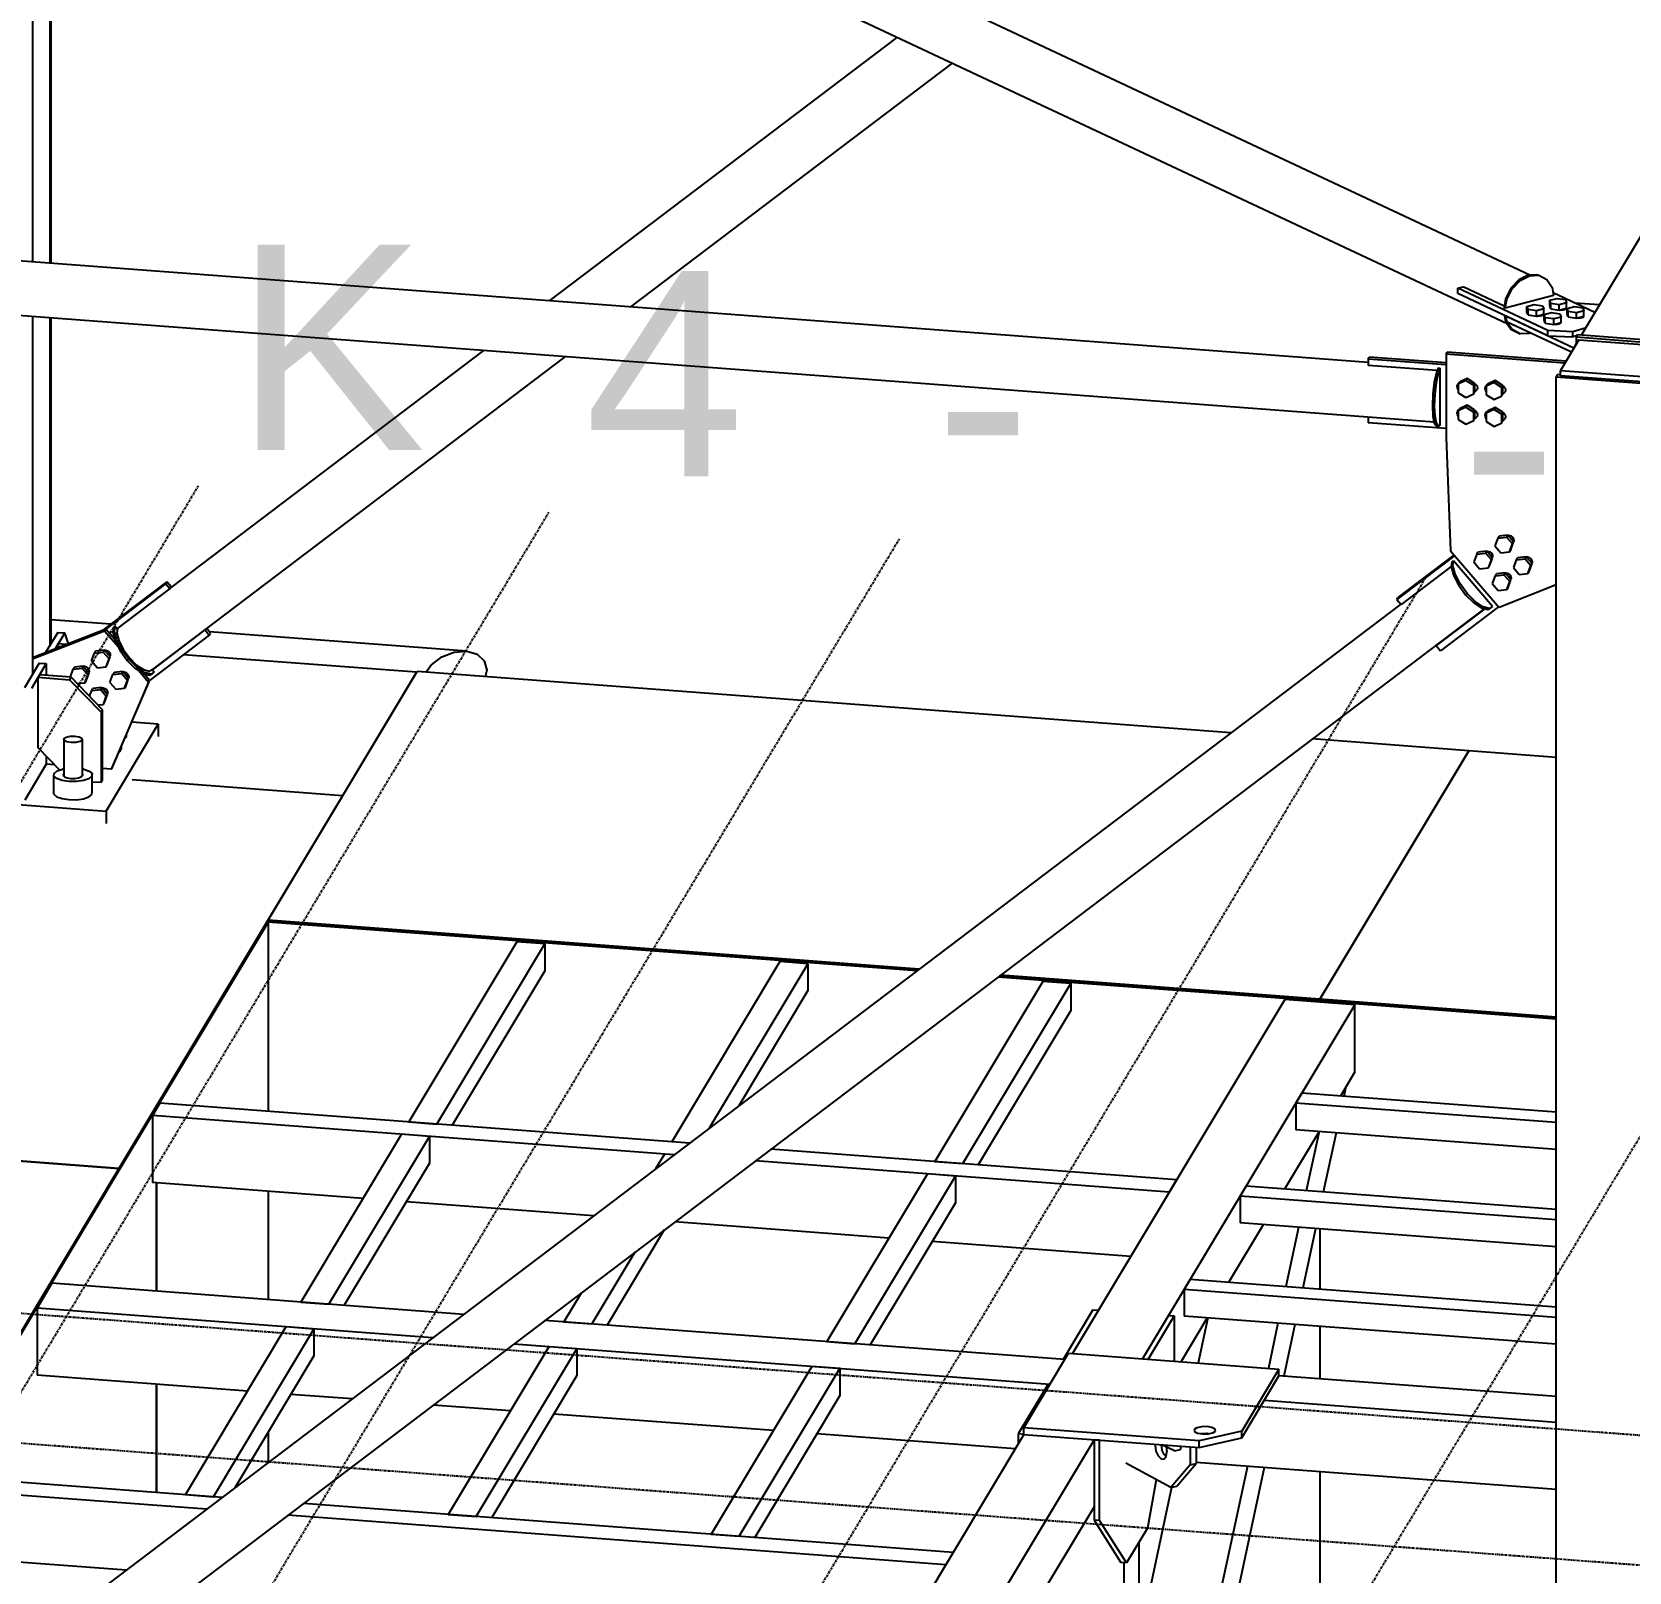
# Model space of a CAD drawing. Header units: millimetres. Extents: x -57554 to 16546, y 2142 to 98430.
# Drawn here: x -43908 to -41680, y 93342 to 95490 of the extents above; entities that cross this region are included whole.
import ezdxf

# ---------------------------------------------------------------- set-up
doc = ezdxf.new("R2010")
doc.units = ezdxf.units.MM
doc.linetypes.add('DXK_LINE_DOT3', pattern=[5.9187, 2.979, -0.9799, 0.9799, -0.9799])
doc.styles.add('Arial', font='ARIAL.TTF', dxfattribs={"height": 0.2})

msp = doc.modelspace()

# ---------------------------------------------------------------- linework, layer by layer
at = {"color": 2, "linetype": 'Continuous'}
for p, q in [((-40328.2, 97432), (-41746.4, 95068.1)), ((-41818.2, 95151.4), (-44516.7, 96417.8)), ((-41849.7, 95083.4), (-44540, 96345.9)), ((-43907.3, 96018.1), (-43907.3, 95169.7)), ((-43883.1, 96016.3), (-43883.1, 95167.9)), ((-43881.4, 96016.2), (-43881.4, 95167.8)), ((-42701.2, 95482.9), (-43186.2, 95115.4)), ((-42624.3, 95446.8), (-43072.9, 95106.9)), ((-42043.9, 95029.4), (-45119.2, 95261)), ((-41951.9, 94946.2), (-45220.8, 95192.4)), ((-41833.7, 95144.8), (-41844.9, 95133.1)), ((-41843.1, 95132.2), (-41831.9, 95143.9)), ((-41820.6, 95151.4), (-41833.7, 95144.8)), ((-41831.9, 95143.9), (-41818.8, 95150.5)), ((-41807.4, 95151.8), (-41820.6, 95151.4)), ((-41820.6, 95151.4), (-41818.8, 95150.5)), ((-41818.8, 95150.5), (-41805.6, 95151)), ((-41807.4, 95151.8), (-41805.6, 95151)), ((-41805.6, 95151), (-41794.5, 95145.2)), ((-41794.5, 95145.2), (-41787, 95134.2)), ((-41918.7, 95133), (-41911.2, 95135)), ((-41918.7, 95125.5), (-41918.7, 95133)), ((-41793.4, 95074.2), (-41918.7, 95133)), ((-41793.4, 95066.7), (-41918.7, 95125.5)), ((-41853.9, 95108.1), (-41911.2, 95135)), ((-41852.3, 95118), (-41854.3, 95105.8)), ((-41785.1, 95123), (-41852.5, 95105)), ((-41852.5, 95105), (-41850.5, 95117.2)), ((-41844.9, 95133.1), (-41852.3, 95118)), ((-41850.5, 95117.2), (-41843.1, 95132.2)), ((-41787, 95134.2), (-41785.1, 95123)), ((-41727.7, 95099.2), (-41785.7, 95126.4)), ((-41852.5, 95105), (-41854.3, 95105.8)), ((-41853.7, 95095), (-41852.3, 95087.2)), ((-41851.9, 95094.1), (-41850.7, 95087.2)), ((-41850.7, 95086.1), (-41850.7, 95093.6)), ((-41756.9, 95049.5), (-41850.7, 95093.6)), ((-41721.3, 95109.8), (-41755.9, 95112.4)), ((-43907.3, 95093.4), (-43907.3, 94594.2)), ((-43883.1, 95091.6), (-43883.1, 94634.4)), ((-43881.4, 95091.5), (-43881.4, 94637.4)), ((-41852.3, 95087.2), (-41844.9, 95076.1)), ((-41760.4, 95043.7), (-41850.7, 95086.1)), ((-41843.1, 95075.3), (-41850.2, 95085.8)), ((-41844.9, 95076.1), (-41833.7, 95070.4)), ((-41831.9, 95069.6), (-41843.1, 95075.3)), ((-41793.4, 95066.7), (-41793.4, 95074.2)), ((-41758.4, 95072.4), (-41793.4, 95074.2)), ((-41741, 95077.1), (-41758.4, 95072.4)), ((-41758.4, 95065), (-41758.4, 95072.4)), ((-41833.7, 95070.4), (-41831.9, 95069.6)), ((-41818.8, 95070), (-41831.9, 95069.6)), ((-41817.6, 95070.6), (-41818.8, 95070)), ((-41793.4, 95066.7), (-41758.4, 95065)), ((-41750, 95061.1), (-41775.5, 95018.4)), ((-41753, 95066.4), (-41758.4, 95065)), ((-41753.8, 95055.7), (-41755.6, 95052.7)), ((-41755.6, 95052.7), (-41755, 95052.7)), ((-41755.6, 95052.7), (-41755.6, 95051.7)), ((-41751.7, 95068.5), (-41753.8, 95065)), ((-41753.8, 95065), (-41616.9, 95054.7)), ((-41753.8, 95065), (-41753.8, 95055.7)), ((-41753.8, 95055.7), (-41753.2, 95055.6)), ((-41751.7, 95068.5), (-41614.8, 95058.2)), ((-41750, 95061.1), (-41622.8, 95051.5)), ((-41746.3, 95068.2), (-41746.6, 95068.1)), ((-43164.5, 95037.5), (-43739.5, 94601.9)), ((-43277.8, 95046), (-43714.6, 94715.1)), ((-42043.9, 95034.2), (-42042.3, 95037)), ((-41935.1, 95026), (-42043.9, 95034.2)), ((-42043.9, 95034.2), (-42043.9, 95025.4)), ((-41935.1, 95028.9), (-42042.3, 95037)), ((-41935.1, 95040.9), (-41933.4, 95043.7)), ((-41769.5, 95028.4), (-41935.1, 95040.9)), ((-41935.1, 95040.9), (-41935.1, 94925)), ((-41767.9, 95031.2), (-41933.4, 95043.7)), ((-41947.6, 95018.1), (-42043.9, 95025.4)), ((-41948.7, 95015.3), (-41951.6, 95001.8)), ((-41946.1, 95022), (-41948.7, 95015.3)), ((-41948.7, 95001.5), (-41945.8, 95015.1)), ((-41946.1, 95022), (-41943.2, 95021.7)), ((-41945.8, 95015.1), (-41943.2, 95021.7)), ((-41943.2, 94942.7), (-41943.2, 95021.7)), ((-41779.7, 95012.5), (-41781.5, 95009.6)), ((-41781.5, 95009.6), (-41644.5, 94999.3)), ((-41781.5, 91755.3), (-41781.5, 95009.6)), ((-41775.5, 95012.2), (-41779.7, 95012.5)), ((-41775.5, 95018.4), (-41648.4, 95008.9)), ((-41775.5, 95011), (-41775.5, 95018.4)), ((-41648.4, 95001.4), (-41775.5, 95011)), ((-41953.5, 94985.5), (-41954.2, 94968.9)), ((-41951.6, 95001.8), (-41953.5, 94985.5)), ((-41951.3, 94968.7), (-41950.6, 94985.2)), ((-41950.6, 94985.2), (-41948.7, 95001.5)), ((-41954.2, 94968.9), (-41953.5, 94954.6)), ((-41954.2, 94968.9), (-41951.3, 94968.7)), ((-41950.6, 94954.4), (-41951.3, 94968.7)), ((-42043.9, 94953.1), (-42043.9, 94945.4)), ((-41935.1, 94937.2), (-42043.9, 94945.4)), ((-41953.5, 94954.6), (-41951.6, 94944.8)), ((-41951.6, 94944.8), (-41948.7, 94940.9)), ((-41948.7, 94944.6), (-41950.6, 94954.4)), ((-41945.8, 94940.7), (-41948.7, 94944.6)), ((-41948.7, 94940.9), (-41945.8, 94940.7)), ((-41943.2, 94942.7), (-41945.8, 94940.7)), ((-41935.1, 94925), (-41928.8, 94766.9)), ((-41923.1, 94760.2), (-42004, 94699)), ((-41923.9, 94761.2), (-42002.4, 94701.7)), ((-41928.8, 94766.9), (-41861.3, 94687.8)), ((-41927.9, 94744.9), (-41998, 94691.8)), ((-41926.9, 94750.9), (-41927.9, 94744.7)), ((-41927.9, 94744.7), (-41924.8, 94732.8)), ((-41926.9, 94750.9), (-41924.7, 94752.6)), ((-41925.7, 94746.4), (-41924.7, 94752.6)), ((-41922.6, 94734.5), (-41925.7, 94746.4)), ((-41870.4, 94688.9), (-41924.7, 94752.6)), ((-43719.9, 94723.6), (-43809, 94656.1)), ((-43721.5, 94720.8), (-43804.9, 94657.7)), ((-43721.5, 94720.8), (-43719.9, 94723.6)), ((-43715.4, 94713.7), (-43721.5, 94720.8)), ((-43713.8, 94716.5), (-43719.9, 94723.6)), ((-43715.4, 94713.7), (-43713.8, 94716.5)), ((-41924.8, 94732.8), (-41917.8, 94719.1)), ((-41915.6, 94720.7), (-41922.6, 94734.5)), ((-41917.8, 94719.1), (-41907.9, 94705.5)), ((-41905.7, 94707.2), (-41915.6, 94720.7)), ((-41781.5, 94719.1), (-41861.3, 94687.8)), ((-43789.2, 94657.8), (-43715.4, 94713.7)), ((-42004, 94699), (-42002.4, 94701.7)), ((-42004, 94699), (-41998, 94691.8)), ((-41907.9, 94705.5), (-41905.7, 94707.2)), ((-41907.9, 94705.5), (-41896.6, 94694.2)), ((-41894.4, 94695.9), (-41905.7, 94707.2)), ((-41896.6, 94694.2), (-41885.7, 94686.9)), ((-41883.5, 94688.6), (-41894.4, 94695.9)), ((-41882, 94686), (-45194.8, 92176)), ((-41998.4, 94692.3), (-45170, 92289.3)), ((-43798.1, 94664.3), (-43881.4, 94670.6)), ((-41881.3, 94685.9), (-41949.1, 94634.5)), ((-41862.1, 94688.7), (-41943, 94627.4)), ((-41885.7, 94686.9), (-41876.8, 94684.8)), ((-41874.6, 94686.4), (-41883.5, 94688.6)), ((-41876.8, 94684.8), (-41872.6, 94687.2)), ((-41870.4, 94688.9), (-41874.6, 94686.4)), ((-41872.6, 94687.2), (-41870.4, 94688.9)), ((-43804.9, 94657.7), (-43907.3, 94617.5)), ((-43806.5, 94654.9), (-43907.3, 94615.4)), ((-43872, 94653), (-43889, 94624.7)), ((-43862.2, 94652.2), (-43875.6, 94629.9)), ((-43872, 94653), (-43862.2, 94652.2)), ((-43857, 94637.2), (-43862.2, 94652.2)), ((-43806.5, 94654.9), (-43804.9, 94657.7)), ((-43787.7, 94632.9), (-43806.5, 94654.9)), ((-43792.5, 94643.2), (-43804.9, 94657.7)), ((-43794.1, 94659.3), (-43795.1, 94653.1)), ((-43795.1, 94653.1), (-43792, 94641.3)), ((-43791.9, 94661), (-43794.1, 94659.3)), ((-43792.9, 94654.8), (-43791.9, 94661)), ((-43789.8, 94642.9), (-43792.9, 94654.8)), ((-43788.7, 94657.2), (-43791.9, 94661)), ((-43788.5, 94658.4), (-43789.5, 94652)), ((-43789.5, 94652), (-43786.8, 94641.5)), ((-43788.7, 94657.2), (-43789.2, 94657.8)), ((-43660.5, 94649.3), (-43743.8, 94586.1)), ((-43740.3, 94600.5), (-43666.5, 94656.4)), ((-43665.7, 94657.8), (-43666.5, 94656.4)), ((-43666.5, 94656.4), (-43660.5, 94649.3)), ((-43658.8, 94652), (-43664.5, 94658.7)), ((-43660.5, 94649.3), (-43658.8, 94652)), ((-43301.4, 94626.9), (-43660.4, 94653.9)), ((-43871.4, 94636.9), (-43873.5, 94633.4)), ((-43873.5, 94633.4), (-43873.5, 94630.8)), ((-43867.8, 94633), (-43873.5, 94633.4)), ((-43860.1, 94636), (-43871.4, 94636.9)), ((-43792, 94641.3), (-43785, 94627.5)), ((-43782.8, 94629.2), (-43789.8, 94642.9)), ((-43786.8, 94641.5), (-43780.6, 94629.3)), ((-43785, 94627.5), (-43775.1, 94614)), ((-43772.9, 94615.6), (-43782.8, 94629.2)), ((-43780.6, 94629.3), (-43771.8, 94617.4)), ((-43335.9, 94619), (-43318.7, 94625.6)), ((-43318.7, 94625.6), (-43301.4, 94626.9)), ((-43301.4, 94626.9), (-43286.8, 94622.6)), ((-41948.2, 94635.9), (-41949.1, 94634.5)), ((-41949.1, 94634.5), (-41943, 94627.4)), ((-43897.7, 94610.2), (-43918.4, 94575.7)), ((-43887.9, 94609.4), (-43908.6, 94574.9)), ((-43897.7, 94610.2), (-43887.9, 94609.4)), ((-43887.9, 94609.4), (-43887.9, 94593)), ((-43775.1, 94614), (-43772.9, 94615.6)), ((-43775.1, 94614), (-43763.8, 94602.7)), ((-43761.6, 94604.4), (-43772.9, 94615.6)), ((-43771.8, 94617.4), (-43761.9, 94607.4)), ((-43761.9, 94607.4), (-43752.2, 94601)), ((-43750.7, 94597.1), (-43761.6, 94604.4)), ((-43371.3, 94597.3), (-43696.7, 94621.8)), ((-43350.6, 94607.9), (-43358, 94597.4)), ((-43350.6, 94607.9), (-43335.9, 94619)), ((-43286.8, 94622.6), (-43277, 94613.3)), ((-43277, 94613.3), (-43273.5, 94600.4)), ((-43897.3, 94593.7), (-43899.4, 94590.3)), ((-43899.4, 94492.1), (-43899.4, 94590.3)), ((-43899.4, 94590.3), (-43855.4, 94587)), ((-43853.3, 94590.4), (-43897.3, 94593.7)), ((-43853.3, 94590.4), (-43855.4, 94587)), ((-43855.4, 94587), (-43811.4, 94541.6)), ((-43809.3, 94545), (-43853.3, 94590.4)), ((-43745.5, 94583.3), (-43797.2, 94462.3)), ((-43795.5, 94465.1), (-43743.8, 94586.1)), ((-43763.8, 94602.7), (-43752.9, 94595.4)), ((-43745.5, 94583.3), (-43759.5, 94599.8)), ((-43752.9, 94595.4), (-43744, 94593.2)), ((-43752.2, 94601), (-43744.3, 94599)), ((-43743.8, 94586.1), (-43751.4, 94595)), ((-43741.8, 94594.9), (-43750.7, 94597.1)), ((-43745.5, 94583.3), (-43743.8, 94586.1)), ((-43744.3, 94599), (-43739.5, 94601.9)), ((-43744, 94593.2), (-43739.8, 94595.7)), ((-43737.6, 94597.3), (-43741.8, 94594.9)), ((-43737.6, 94597.3), (-43740.8, 94601.1)), ((-43740.3, 94600.5), (-43740.8, 94601.1)), ((-43739.5, 94601.9), (-43740.3, 94600.5)), ((-43739.8, 94595.7), (-43737.6, 94597.3)), ((-43578.6, 94251.8), (-43370.6, 94598.3)), ((-43371.3, 94597.3), (-43474.6, 94425.1)), ((-42235.2, 94512.8), (-43370.6, 94598.3)), ((-43273.5, 94600.4), (-43275.7, 94591.2)), ((-43809.3, 94545), (-43811.4, 94541.6)), ((-43811.4, 94541.6), (-43811.4, 94443.4)), ((-43809.3, 94446.8), (-43809.3, 94545)), ((-43804.4, 94403.8), (-43731.7, 94525.1)), ((-43731.7, 94525.1), (-43768.7, 94527.9)), ((-43731.7, 94525.1), (-43731.7, 94507.8)), ((-43869.2, 94461), (-43899.4, 94492.1)), ((-43863.4, 94504.8), (-43860.3, 94506.9)), ((-43863, 94502.4), (-43863.4, 94504.8)), ((-43863.4, 94504.8), (-43863.4, 94452.4)), ((-43859.3, 94500.4), (-43863, 94502.4)), ((-43860.3, 94506.9), (-43854.7, 94508.2)), ((-43853.4, 94499.3), (-43859.3, 94500.4)), ((-43854.7, 94508.2), (-43847.9, 94508.3)), ((-43846.6, 94499.5), (-43853.4, 94499.3)), ((-43847.9, 94508.3), (-43841.9, 94507.3)), ((-43841, 94500.8), (-43846.6, 94499.5)), ((-43841.9, 94507.3), (-43838.3, 94505.3)), ((-43837.9, 94502.9), (-43841, 94500.8)), ((-43838.3, 94505.3), (-43837.9, 94502.9)), ((-43837.9, 94502.9), (-43837.9, 94452.4)), ((-43783.4, 94493.5), (-43783.4, 94490)), ((-43776.4, 94506.7), (-43778.4, 94505.1)), ((-43776.3, 94510.1), (-43776.4, 94506.7)), ((-41903.4, 94487.8), (-42121.9, 94504.3)), ((-43887.9, 94480.2), (-43887.9, 94469.1)), ((-43785.5, 94486.5), (-43786.3, 94486.6)), ((-43785.5, 94486.5), (-43783.4, 94490)), ((-43785.5, 94488.6), (-43785.5, 94486.5)), ((-42111.3, 94141.3), (-41903.4, 94487.8)), ((-41903.4, 94487.8), (-42111.3, 94141.3)), ((-41781.5, 94478.7), (-41903.4, 94487.8)), ((-43887.9, 94469.1), (-43918, 94419.1)), ((-43876.3, 94468.3), (-43887.9, 94469.1)), ((-43877.2, 94452.5), (-43877.1, 94456.3)), ((-43873.3, 94449.1), (-43877.2, 94452.5)), ((-43877.2, 94427.3), (-43877.2, 94452.5)), ((-43877.1, 94456.3), (-43872.9, 94459.7)), ((-43865.9, 94446.4), (-43873.3, 94449.1)), ((-43872.9, 94459.7), (-43865.4, 94462.3)), ((-43863.4, 94462.6), (-43865.4, 94462.3)), ((-43864.3, 94455.3), (-43864.4, 94453.4)), ((-43864.4, 94453.4), (-43862.4, 94451.6)), ((-43863.4, 94456.1), (-43864.3, 94455.3)), ((-43862.4, 94451.6), (-43858.6, 94450.2)), ((-43858.6, 94450.2), (-43853.6, 94449.4)), ((-43853.6, 94449.4), (-43848.1, 94449.4)), ((-43848.1, 94449.4), (-43843, 94450.1)), ((-43843, 94450.1), (-43839.1, 94451.5)), ((-43839.1, 94451.5), (-43837, 94453.2)), ((-43835.4, 94462.2), (-43837.9, 94462.6)), ((-43836.9, 94455.2), (-43837.9, 94456.1)), ((-43837, 94453.2), (-43836.9, 94455.2)), ((-43828.4, 94448.9), (-43835.9, 94446.3)), ((-43835.4, 94462.2), (-43828, 94459.5)), ((-43824.2, 94452.3), (-43828.4, 94448.9)), ((-43828, 94459.5), (-43824.1, 94456)), ((-43824.1, 94456), (-43824.2, 94452.3)), ((-43824.1, 94430.8), (-43824.1, 94456)), ((-43797.2, 94462.3), (-43809.3, 94463.2)), ((-43797.2, 94462.3), (-43795.5, 94465.1)), ((-44195.7, 94433.3), (-43804.4, 94403.8)), ((-43877.2, 94427.3), (-43873.3, 94423.8)), ((-43856.3, 94444.9), (-43865.9, 94446.4)), ((-43845.7, 94444.9), (-43856.3, 94444.9)), ((-43835.9, 94446.3), (-43845.7, 94444.9)), ((-43828.4, 94423.6), (-43824.2, 94427)), ((-43824.2, 94427), (-43824.1, 94430.8)), ((-43811.4, 94443.4), (-43824.1, 94444.3)), ((-43811.4, 94443.4), (-43809.3, 94446.8)), ((-43474.6, 94425.1), (-43768, 94447.2)), ((-43474.6, 94425.1), (-43768, 94447.2)), ((-43873.3, 94423.8), (-43865.9, 94421.1)), ((-43865.9, 94421.1), (-43856.3, 94419.7)), ((-43856.3, 94419.7), (-43845.7, 94419.6)), ((-43845.7, 94419.6), (-43835.9, 94421)), ((-43835.9, 94421), (-43828.4, 94423.6)), ((-43804.4, 94403.8), (-43804.4, 94386.5)), ((-43474.6, 94425.1), (-43786.5, 93905.2)), ((-43578.6, 94249), (-43786.5, 93902.4)), ((-43578.6, 94250.4), (-43734.4, 93990.6)), ((-43578.6, 94249), (-43578.6, 94251.8)), ((-42670.1, 94183.4), (-43578.6, 94251.8)), ((-43578.6, 94250.4), (-43578.6, 93985)), ((-42671.7, 94182.1), (-43578.6, 94250.4)), ((-42673.4, 94180.8), (-43578.6, 94249)), ((-43231.3, 94221.4), (-43382.1, 93970.2)), ((-43342.9, 93967.2), (-43192.2, 94218.5)), ((-43192.2, 94218.5), (-43231.3, 94221.4)), ((-43192.2, 94218.5), (-43192.2, 94181.1)), ((-43192.2, 94181.1), (-43321.5, 93965.6)), ((-42864.5, 94193.8), (-43015.2, 93942.6)), ((-42825.4, 94190.9), (-42963.1, 93961.4)), ((-42825.4, 94190.9), (-42864.5, 94193.8)), ((-42825.4, 94190.9), (-42825.4, 94153.5)), ((-42497.7, 94166.2), (-42648.4, 93914.9)), ((-42609.3, 93912), (-42458.6, 94163.2)), ((-42111.3, 94138.5), (-42560.1, 94172.3)), ((-42111.3, 94139.9), (-42558.4, 94173.6)), ((-42111.3, 94141.3), (-42556.7, 94174.8)), ((-42458.6, 94163.2), (-42497.7, 94166.2)), ((-42458.6, 94163.2), (-42458.6, 94125.8)), ((-42825.4, 94153.5), (-42921.9, 93992.5)), ((-42160.2, 94140.8), (-42456.4, 93647.2)), ((-42062.4, 94133.4), (-42160.2, 94140.8)), ((-42111.3, 94138.5), (-42111.3, 94141.3)), ((-41781.5, 94116.5), (-42111.3, 94141.3)), ((-42111.3, 94138.5), (-42111.3, 94141.3)), ((-42111.3, 94139.9), (-42111.3, 94137.1)), ((-41781.5, 94115.1), (-42111.3, 94139.9)), ((-42111.3, 94139.9), (-42111.3, 94137.1)), ((-41781.5, 94113.7), (-42111.3, 94138.5)), ((-42458.6, 94125.8), (-42587.8, 93910.4)), ((-42062.4, 94133.4), (-42358.5, 93639.9)), ((-42062.4, 94039.9), (-42062.4, 94133.4)), ((-42062.4, 94039.9), (-42082.6, 94006.3)), ((-42144.6, 93996.5), (-42136.2, 94010.4)), ((-41781.5, 93983.7), (-42136.2, 94010.4)), ((-42074.9, 94019.1), (-42082.6, 94006.3)), ((-42074.9, 94019.1), (-42077.7, 94006)), ((-44046.4, 93470.7), (-43734.5, 93990.5)), ((-43729.3, 93996.3), (-43739.7, 93979)), ((-43734.5, 93990.5), (-43734.5, 93987.7)), ((-43734.4, 93990.6), (-43734.4, 93987.8)), ((-42990.4, 93940.7), (-43729.3, 93996.3)), ((-41781.5, 93969.2), (-42144.6, 93996.5)), ((-42144.6, 93996.5), (-42144.6, 93959.1)), ((-44764.6, 93978.9), (-43786.5, 93905.2)), ((-43786.5, 93905.2), (-44764.6, 93978.9)), ((-43012.1, 93924.2), (-43739.7, 93979)), ((-43739.7, 93979), (-43739.7, 93885.5)), ((-43382.1, 93970.2), (-43342.9, 93967.2)), ((-41781.5, 93931.8), (-42144.6, 93959.1)), ((-43392.4, 93952.9), (-43532.8, 93718.9)), ((-43493.7, 93716), (-43353.3, 93949.9)), ((-43353.3, 93949.9), (-43392.4, 93952.9)), ((-43353.3, 93949.9), (-43353.3, 93912.5)), ((-42990.4, 93940.7), (-43015.2, 93942.6)), ((-42112.4, 93956.7), (-42160.5, 93876.4)), ((-42112.4, 93956.7), (-42130.1, 93874.1)), ((-42088.6, 93954.9), (-42106.4, 93872.3)), ((-43025.6, 93925.2), (-43038.1, 93904.6)), ((-43012.1, 93924.2), (-43025.6, 93925.2)), ((-42321.4, 93872.2), (-42898.8, 93915.7)), ((-42311, 93889.5), (-42877, 93932.2)), ((-42648.4, 93914.9), (-42609.3, 93912)), ((-43786.5, 93905.2), (-44098.3, 93385.4)), ((-43786.5, 93902.4), (-44045.9, 93470.1)), ((-43786.5, 93902.4), (-43786.5, 93905.2)), ((-43786.5, 93902.4), (-43786.5, 93905.2)), ((-43353.3, 93912.5), (-43472.2, 93714.4)), ((-42658.8, 93897.6), (-42799.2, 93663.7)), ((-42760.1, 93660.7), (-42619.7, 93894.7)), ((-42619.7, 93894.7), (-42658.8, 93897.6)), ((-42619.7, 93894.7), (-42619.7, 93857.3)), ((-43446.1, 93863.4), (-43739.7, 93885.5)), ((-43734.5, 93885.1), (-43734.5, 93734.1)), ((-43734.4, 93885.1), (-43734.4, 93734.1)), ((-43578.6, 93873.4), (-43578.6, 93722.4)), ((-42311, 93889.5), (-42321.4, 93872.2)), ((-42222.5, 93866.6), (-42214.2, 93880.4)), ((-41781.5, 93847.8), (-42214.2, 93880.4)), ((-43124.4, 93839.2), (-43385.5, 93858.8)), ((-42619.7, 93857.3), (-42738.6, 93659.1)), ((-41781.5, 93833.4), (-42222.5, 93866.6)), ((-42222.5, 93866.6), (-42222.5, 93829.2)), ((-42712.5, 93808.1), (-43011.1, 93830.6)), ((-42190.3, 93826.7), (-42238.5, 93746.4)), ((-41781.5, 93795.9), (-42222.5, 93829.2)), ((-43025.8, 93819.5), (-43105.4, 93686.8)), ((-42375.1, 93782.7), (-42651.9, 93803.6)), ((-42141, 93823), (-42158.7, 93740.4)), ((-42117.3, 93821.2), (-42135, 93738.6)), ((-42111.3, 93820.8), (-42111.3, 93736.9)), ((-42111.3, 93820.8), (-42111.3, 93736.9)), ((-43066.9, 93788.3), (-43126.9, 93688.4)), ((-43880, 93745.1), (-43900.8, 93710.4)), ((-43305.6, 93701.8), (-43880, 93745.1)), ((-42300.5, 93736.6), (-42292.2, 93750.5)), ((-41781.5, 93697.5), (-42300.5, 93736.6)), ((-42300.5, 93736.6), (-42300.5, 93699.2)), ((-41781.5, 93712), (-42292.2, 93750.5)), ((-43532.8, 93718.9), (-43493.7, 93716)), ((-43141.9, 93731.5), (-43166, 93691.3)), ((-43349.1, 93668.9), (-43900.8, 93710.4)), ((-43900.8, 93710.4), (-43900.8, 93616.9)), ((-42467.1, 93638.7), (-43192.3, 93693.3)), ((-43166, 93691.3), (-43126.9, 93688.4)), ((-42428, 93708.2), (-42469.5, 93638.9)), ((-42420.1, 93707.6), (-42456.4, 93647.2)), ((-42428, 93708.2), (-42420.1, 93707.6)), ((-42322.3, 93700.2), (-42358.5, 93639.9)), ((-42314.5, 93699.6), (-42350.7, 93639.3)), ((-42322.3, 93700.2), (-42314.5, 93699.6)), ((-42314.5, 93699.6), (-42314.5, 93636.5)), ((-42268.3, 93696.8), (-42304.9, 93635.8)), ((-41781.5, 93660.1), (-42300.5, 93699.2)), ((-42267.5, 93696.7), (-42280.9, 93634)), ((-43553.6, 93684.3), (-43693.9, 93450.4)), ((-43654.8, 93447.4), (-43514.5, 93681.3)), ((-43514.5, 93681.3), (-43553.6, 93684.3)), ((-43514.5, 93681.3), (-43514.5, 93643.9)), ((-42169.7, 93689.4), (-42183.1, 93626.6)), ((-42146, 93687.6), (-42161.4, 93615.7)), ((-42111.3, 93685), (-42111.3, 93611.9)), ((-42111.3, 93685), (-42111.3, 93611.9)), ((-43186.8, 93656.7), (-43327.1, 93422.7)), ((-43288, 93419.8), (-43147.7, 93653.7)), ((-42487.9, 93604), (-43235.8, 93660.4)), ((-43147.7, 93653.7), (-43186.8, 93656.7)), ((-43147.7, 93653.7), (-43147.7, 93616.3)), ((-42799.2, 93663.7), (-42760.1, 93660.7)), ((-42524.1, 93543.7), (-42461.7, 93647.6)), ((-42461.7, 93647.6), (-42168.3, 93625.5)), ((-43514.5, 93643.9), (-43624.8, 93460)), ((-42820, 93629), (-42960.3, 93395.1)), ((-42921.2, 93392.2), (-42780.8, 93626.1)), ((-42780.8, 93626.1), (-42820, 93629)), ((-42780.8, 93626.1), (-42780.8, 93588.7)), ((-42467.1, 93638.7), (-42469.5, 93638.9)), ((-42168.3, 93625.5), (-42220.3, 93538.9)), ((-42168.3, 93616.2), (-42168.3, 93625.5)), ((-43607.3, 93594.8), (-43900.8, 93616.9)), ((-43734.5, 93604.4), (-43734.5, 93453.4)), ((-43734.4, 93604.4), (-43734.4, 93453.4)), ((-43147.7, 93616.3), (-43266.5, 93418.2)), ((-42490.3, 93604.2), (-42531.9, 93534.9)), ((-42487.9, 93604), (-42490.3, 93604.2)), ((-42220.3, 93529.5), (-42168.3, 93616.2)), ((-41781.5, 93587.1), (-42168.3, 93616.2)), ((-43461.4, 93583.8), (-43546.7, 93590.2)), ((-42780.8, 93588.7), (-42899.7, 93390.6)), ((-41781.5, 93550.8), (-42189.1, 93581.5)), ((-43240.5, 93567.2), (-43348.1, 93575.3)), ((-42873.6, 93539.6), (-43179.9, 93562.6)), ((-43578.6, 93537.1), (-43578.6, 93495)), ((-42524.1, 93534.3), (-43038.5, 92676.9)), ((-42536.2, 93514.2), (-42813.1, 93535)), ((-42524.1, 93534.3), (-42531.9, 93534.9)), ((-42531.9, 93534.9), (-42531.9, 93521.3)), ((-42279.6, 93525.2), (-42524.1, 93543.7)), ((-42524.1, 93534.3), (-42524.1, 93543.7)), ((-42524.1, 93534.3), (-42279.6, 93515.9)), ((-42282.9, 93543.6), (-42286.4, 93541.2)), ((-42286.4, 93541.2), (-42286, 93538.4)), ((-42286, 93538.4), (-42281.8, 93536.1)), ((-42276.4, 93545.1), (-42282.9, 93543.6)), ((-42281.8, 93536.1), (-42274.8, 93534.9)), ((-42220.3, 93538.9), (-42279.6, 93525.2)), ((-42277.9, 93535.4), (-42276.4, 93535.8)), ((-42268.6, 93545.2), (-42276.4, 93545.1)), ((-42276.4, 93535.8), (-42268.6, 93535.9)), ((-42274.8, 93534.9), (-42267.1, 93535)), ((-42268.8, 93535.9), (-42269.8, 93534.9)), ((-42261.7, 93544), (-42268.6, 93545.2)), ((-42268.6, 93535.9), (-42265.6, 93535.3)), ((-42267.1, 93535), (-42260.6, 93536.5)), ((-42257.5, 93541.7), (-42261.7, 93544)), ((-42260.6, 93536.5), (-42257, 93538.9)), ((-42257, 93538.9), (-42257.5, 93541.7)), ((-42220.3, 93529.5), (-42220.3, 93538.9)), ((-42426.3, 93526.9), (-42940.7, 92669.5)), ((-42418.5, 93526.4), (-42426.3, 93526.9)), ((-42426.3, 93526.9), (-42426.3, 93414.7)), ((-42418.5, 93414.1), (-42418.5, 93526.4)), ((-42340.7, 93520.5), (-42341, 93518.7)), ((-42341, 93518.7), (-42339.9, 93511.1)), ((-42332.5, 93519.9), (-42331.5, 93513)), ((-42314, 93511.5), (-42331.8, 93519.8)), ((-42328.5, 93506.3), (-42331.5, 93513)), ((-42325.7, 93517), (-42324.7, 93509.8)), ((-42314, 93511.5), (-42305.6, 93513.4)), ((-42305.6, 93517.9), (-42305.6, 93513.4)), ((-42292, 93516.8), (-42292, 93492)), ((-42283.6, 93516.2), (-42283.6, 93493.9)), ((-42279.6, 93515.9), (-42220.3, 93529.5)), ((-42279.6, 93515.9), (-42279.6, 93525.2)), ((-42319.2, 93460.1), (-42381.7, 93494.2)), ((-42212.4, 93489.8), (-42361.9, 92792.7)), ((-42339.9, 93511.1), (-42336.9, 93504.3)), ((-42336.9, 93504.3), (-42332.8, 93500.2)), ((-42332.8, 93500.2), (-42328.7, 93499.9)), ((-42328.7, 93499.9), (-42325.8, 93503.4)), ((-42325.7, 93503.5), (-42328.5, 93506.3)), ((-42325.8, 93503.4), (-42324.7, 93509.8)), ((-42292, 93492), (-42319.2, 93460.1)), ((-42310.8, 93462), (-42283.6, 93493.9)), ((-42292, 93492), (-42283.6, 93493.9)), ((-41781.5, 93457.3), (-42283.6, 93495.1)), ((-43642.6, 93446.5), (-44041.2, 93476.5)), ((-42339.4, 93471.1), (-42351.9, 93403.5)), ((-42188.7, 93488), (-42324.4, 92855.2)), ((-42111.3, 93482.2), (-42111.3, 93295.5)), ((-42111.3, 93482.2), (-42111.3, 93295.5)), ((-43664.4, 93430), (-44051.1, 93459.1)), ((-43693.9, 93450.4), (-43654.8, 93447.4)), ((-42318.1, 93460.3), (-42363.9, 93246.8)), ((-42319.2, 93460.1), (-42310.8, 93462)), ((-42622.9, 93369.7), (-43529.3, 93438)), ((-43327.1, 93422.7), (-43288, 93419.8)), ((-42426.3, 93433.4), (-42887, 92665.5)), ((-42633.2, 93352.4), (-43551, 93421.5)), ((-42418.5, 93414.1), (-42426.3, 93414.7)), ((-42426.3, 93414.7), (-42388.9, 93355.5)), ((-42381, 93355), (-42418.5, 93414.1)), ((-42351.9, 93403.5), (-42381, 93355)), ((-42960.3, 93395.1), (-42921.2, 93392.2)), ((-42363.9, 93383.5), (-42363.9, 92789.3)), ((-43776.6, 93345), (-44051.1, 93365.6)), ((-42622.9, 93369.7), (-42633.2, 93352.4)), ((-42381, 93355), (-42388.9, 93355.5)), ((-42384.7, 93355.2), (-42384.7, 92754.6))]:
    msp.add_line(p, q, dxfattribs=at)
at = {"color": 6, "linetype": 'Continuous'}
for p, q in [((-41790.4, 95116.2), (-41780.3, 95118.9)), ((-41790.4, 95108.7), (-41790.4, 95116.2)), ((-41788.9, 95111.7), (-41790.4, 95116.2)), ((-41780.3, 95118.9), (-41768.6, 95117.2)), ((-41768.6, 95117.2), (-41767, 95112.7)), ((-41822.3, 95107.7), (-41812.2, 95110.4)), ((-41822.3, 95100.2), (-41822.3, 95107.7)), ((-41820.8, 95103.2), (-41822.3, 95107.7)), ((-41820.8, 95095.7), (-41822.3, 95100.2)), ((-41820.8, 95095.7), (-41820.8, 95103.2)), ((-41809.1, 95101.4), (-41820.8, 95103.2)), ((-41820.8, 95095.7), (-41809.1, 95094)), ((-41812.2, 95110.4), (-41800.5, 95108.6)), ((-41798.9, 95104.2), (-41809.1, 95101.4)), ((-41809.1, 95094), (-41809.1, 95101.4)), ((-41809.1, 95094), (-41798.9, 95096.7)), ((-41807.1, 95093.8), (-41808.7, 95094.1)), ((-41804.4, 95093.9), (-41807.1, 95093.8)), ((-41801.9, 95094.3), (-41804.4, 95093.9)), ((-41800.1, 95095), (-41801.9, 95094.3)), ((-41800.5, 95108.6), (-41798.9, 95104.2)), ((-41799.2, 95096), (-41800.1, 95095)), ((-41799.3, 95096.6), (-41799.2, 95096)), ((-41798.9, 95096.7), (-41798.9, 95104.2)), ((-41798.2, 95096.3), (-41788.1, 95099.1)), ((-41798.2, 95088.9), (-41798.2, 95096.3)), ((-41796.7, 95091.9), (-41798.2, 95096.3)), ((-41788.9, 95104.3), (-41790.4, 95108.7)), ((-41788.9, 95104.3), (-41788.9, 95111.7)), ((-41777.2, 95110), (-41788.9, 95111.7)), ((-41788.9, 95104.3), (-41777.2, 95102.5)), ((-41788.1, 95099.1), (-41776.4, 95097.3)), ((-41767, 95112.7), (-41777.2, 95110)), ((-41777.2, 95102.5), (-41777.2, 95110)), ((-41777.2, 95102.5), (-41767, 95105.2)), ((-41775.2, 95102.4), (-41776.8, 95102.6)), ((-41776.4, 95097.3), (-41774.8, 95092.8)), ((-41772.4, 95102.4), (-41775.2, 95102.4)), ((-41770, 95102.9), (-41772.4, 95102.4)), ((-41768.2, 95103.6), (-41770, 95102.9)), ((-41767.3, 95104.5), (-41768.2, 95103.6)), ((-41767.4, 95105.1), (-41767.3, 95104.5)), ((-41767, 95105.2), (-41767, 95112.7)), ((-41766.3, 95104.9), (-41756.2, 95107.6)), ((-41766.3, 95097.4), (-41766.3, 95104.9)), ((-41764.8, 95100.4), (-41766.3, 95104.9)), ((-41764.8, 95092.9), (-41766.3, 95097.4)), ((-41764.8, 95092.9), (-41764.8, 95100.4)), ((-41753.1, 95098.7), (-41764.8, 95100.4)), ((-41756.2, 95107.6), (-41744.5, 95105.8)), ((-41742.9, 95101.4), (-41753.1, 95098.7)), ((-41753.1, 95091.2), (-41753.1, 95098.7)), ((-41753.1, 95091.2), (-41742.9, 95093.9)), ((-41744.5, 95105.8), (-41742.9, 95101.4)), ((-41743.3, 95093.8), (-41743.2, 95093.2)), ((-41742.9, 95093.9), (-41742.9, 95101.4)), ((-41796.7, 95084.4), (-41798.2, 95088.9)), ((-41796.7, 95084.4), (-41796.7, 95091.9)), ((-41785, 95090.1), (-41796.7, 95091.9)), ((-41796.7, 95084.4), (-41785, 95082.6)), ((-41774.8, 95092.8), (-41785, 95090.1)), ((-41785, 95082.6), (-41785, 95090.1)), ((-41785, 95082.6), (-41774.8, 95085.4)), ((-41783, 95082.5), (-41784.6, 95082.7)), ((-41780.3, 95082.6), (-41783, 95082.5)), ((-41777.8, 95083), (-41780.3, 95082.6)), ((-41776, 95083.7), (-41777.8, 95083)), ((-41775.1, 95084.7), (-41776, 95083.7)), ((-41775.2, 95085.3), (-41775.1, 95084.7)), ((-41774.8, 95085.4), (-41774.8, 95092.8)), ((-41764.8, 95092.9), (-41753.1, 95091.2)), ((-41751.1, 95091.1), (-41752.7, 95091.3)), ((-41748.3, 95091.1), (-41751.1, 95091.1)), ((-41745.9, 95091.6), (-41748.3, 95091.1)), ((-41744.1, 95092.3), (-41745.9, 95091.6)), ((-41743.2, 95093.2), (-41744.1, 95092.3)), ((-41905.7, 95007.1), (-41916.5, 95002)), ((-41907.4, 95004.3), (-41905.7, 95007.1)), ((-41895, 95000.3), (-41905.7, 95007.1)), ((-41919.9, 94996.3), (-41919.4, 94998.7)), ((-41919.4, 94993.7), (-41919.9, 94996.3)), ((-41919.4, 94998.7), (-41917.9, 95000.8)), ((-41918.1, 94991.9), (-41919.4, 94993.7)), ((-41907.4, 95004.3), (-41918.1, 94999.2)), ((-41918.1, 94999.2), (-41916.5, 95002)), ((-41918.1, 94999.2), (-41918.1, 94987.3)), ((-41918.1, 94987.3), (-41907.4, 94980.6)), ((-41917.9, 95000.8), (-41916.8, 95001.4)), ((-41907.4, 95004.3), (-41896.6, 94997.6)), ((-41907.4, 94980.6), (-41896.6, 94985.7)), ((-41896.6, 94997.6), (-41895, 95000.3)), ((-41896.6, 94985.7), (-41896.6, 94997.6)), ((-41896.6, 94985.7), (-41895, 94988.5)), ((-41895, 94988.5), (-41895, 95000.3)), ((-41895, 94999.9), (-41893.5, 94998.9)), ((-41893.5, 94989.7), (-41895, 94988.9)), ((-41893.5, 94998.9), (-41892, 94996.7)), ((-41892, 94991.7), (-41893.5, 94989.7)), ((-41892, 94996.7), (-41891.5, 94994.1)), ((-41891.5, 94994.1), (-41892, 94991.7)), ((-41880.8, 94993.3), (-41880.2, 94995.8)), ((-41880.2, 94990.8), (-41880.8, 94993.3)), ((-41880.2, 94995.8), (-41878.8, 94997.8)), ((-41879, 94988.9), (-41880.2, 94990.8)), ((-41868.2, 95001.4), (-41879, 94996.2)), ((-41879, 94996.2), (-41877.3, 94999)), ((-41879, 94996.2), (-41879, 94984.4)), ((-41879, 94984.4), (-41868.2, 94977.6)), ((-41878.8, 94997.8), (-41877.7, 94998.4)), ((-41866.6, 95004.1), (-41877.3, 94999)), ((-41868.2, 95001.4), (-41866.6, 95004.1)), ((-41868.2, 95001.4), (-41857.5, 94994.6)), ((-41868.2, 94977.6), (-41857.5, 94982.7)), ((-41855.8, 94997.4), (-41866.6, 95004.1)), ((-41857.5, 94994.6), (-41855.8, 94997.4)), ((-41857.5, 94982.7), (-41857.5, 94994.6)), ((-41857.5, 94982.7), (-41855.8, 94985.5)), ((-41855.8, 94985.5), (-41855.8, 94997.4)), ((-41855.8, 94997), (-41854.4, 94996)), ((-41854.4, 94986.7), (-41855.8, 94985.9)), ((-41854.4, 94996), (-41852.9, 94993.7)), ((-41852.9, 94988.7), (-41854.4, 94986.7)), ((-41852.9, 94993.7), (-41852.4, 94991.2)), ((-41852.4, 94991.2), (-41852.9, 94988.7)), ((-41919.9, 94958.9), (-41919.4, 94961.3)), ((-41919.4, 94961.3), (-41917.9, 94963.4)), ((-41907.4, 94966.9), (-41918.1, 94961.8)), ((-41918.1, 94961.8), (-41916.5, 94964.6)), ((-41918.1, 94961.8), (-41918.1, 94949.9)), ((-41917.9, 94963.4), (-41916.8, 94963.9)), ((-41905.7, 94969.7), (-41916.5, 94964.6)), ((-41907.4, 94966.9), (-41905.7, 94969.7)), ((-41907.4, 94966.9), (-41896.6, 94960.2)), ((-41895, 94962.9), (-41905.7, 94969.7)), ((-41896.6, 94960.2), (-41895, 94962.9)), ((-41896.6, 94948.3), (-41896.6, 94960.2)), ((-41895, 94951.1), (-41895, 94962.9)), ((-41895, 94962.5), (-41893.5, 94961.5)), ((-41893.5, 94961.5), (-41892, 94959.3)), ((-41880.2, 94958.4), (-41878.8, 94960.4)), ((-41868.2, 94964), (-41879, 94958.8)), ((-41879, 94958.8), (-41877.3, 94961.6)), ((-41878.8, 94960.4), (-41877.7, 94961)), ((-41866.6, 94966.7), (-41877.3, 94961.6)), ((-41868.2, 94964), (-41866.6, 94966.7)), ((-41868.2, 94964), (-41857.5, 94957.2)), ((-41855.8, 94960), (-41866.6, 94966.7)), ((-41857.5, 94957.2), (-41855.8, 94960)), ((-41855.8, 94948.1), (-41855.8, 94960)), ((-41919.4, 94956.3), (-41919.9, 94958.9)), ((-41918.1, 94954.5), (-41919.4, 94956.3)), ((-41918.1, 94949.9), (-41907.4, 94943.2)), ((-41907.4, 94943.2), (-41896.6, 94948.3)), ((-41896.6, 94948.3), (-41895, 94951.1)), ((-41893.5, 94952.3), (-41895, 94951.5)), ((-41892, 94954.3), (-41893.5, 94952.3)), ((-41892, 94959.3), (-41891.5, 94956.7)), ((-41891.5, 94956.7), (-41892, 94954.3)), ((-41880.8, 94955.9), (-41880.2, 94958.4)), ((-41880.2, 94953.4), (-41880.8, 94955.9)), ((-41879, 94951.5), (-41880.2, 94953.4)), ((-41879, 94958.8), (-41879, 94947)), ((-41879, 94947), (-41868.2, 94940.2)), ((-41868.2, 94940.2), (-41857.5, 94945.3)), ((-41857.5, 94945.3), (-41857.5, 94957.2)), ((-41857.5, 94945.3), (-41855.8, 94948.1)), ((-41855.8, 94959.6), (-41854.4, 94958.6)), ((-41854.4, 94949.3), (-41855.8, 94948.5)), ((-41854.4, 94958.6), (-41852.9, 94956.3)), ((-41852.9, 94951.3), (-41854.4, 94949.3)), ((-41852.9, 94956.3), (-41852.4, 94953.8)), ((-41852.4, 94953.8), (-41852.9, 94951.3)), ((-41862.9, 94784.5), (-41866.9, 94773.6)), ((-41862.9, 94784.5), (-41861.2, 94787.3)), ((-41862.9, 94784.5), (-41850.7, 94785.9)), ((-41849, 94788.7), (-41861.2, 94787.3)), ((-41850.7, 94785.9), (-41849, 94788.7)), ((-41850.7, 94785.9), (-41842.5, 94776.3)), ((-41840.9, 94779.1), (-41849, 94788.7)), ((-41848.8, 94788.3), (-41847.1, 94788.4)), ((-41847.1, 94788.4), (-41844.5, 94787.5)), ((-41844.5, 94787.5), (-41842.4, 94785.8)), ((-41842.4, 94785.8), (-41841, 94783.5)), ((-41841, 94783.5), (-41840.7, 94780.9)), ((-41892.4, 94762.2), (-41896.4, 94751.2)), ((-41892.4, 94762.2), (-41890.7, 94764.9)), ((-41892.4, 94762.2), (-41880.2, 94763.5)), ((-41878.5, 94766.3), (-41890.7, 94764.9)), ((-41880.2, 94763.5), (-41878.5, 94766.3)), ((-41880.2, 94763.5), (-41872, 94754)), ((-41870.4, 94756.7), (-41878.5, 94766.3)), ((-41878.3, 94766), (-41876.6, 94766.1)), ((-41876.6, 94766.1), (-41874, 94765.2)), ((-41874, 94765.2), (-41871.9, 94763.5)), ((-41871.9, 94763.5), (-41870.5, 94761.2)), ((-41870.5, 94761.2), (-41870.2, 94758.6)), ((-41866.9, 94773.6), (-41858.8, 94764)), ((-41863.8, 94769.6), (-41864.2, 94770.4)), ((-41863, 94769), (-41863.8, 94769.6)), ((-41858.8, 94764), (-41846.6, 94765.4)), ((-41846.6, 94765.4), (-41842.5, 94776.3)), ((-41846.6, 94765.4), (-41844.9, 94768.2)), ((-41844.9, 94768.2), (-41840.9, 94779.1)), ((-41842.5, 94776.3), (-41840.9, 94779.1)), ((-41840.7, 94780.9), (-41841.2, 94779.4)), ((-41896.4, 94751.2), (-41888.3, 94741.7)), ((-41893.3, 94747.3), (-41893.7, 94748.1)), ((-41892.5, 94746.7), (-41893.3, 94747.3)), ((-41888.3, 94741.7), (-41876.1, 94743)), ((-41876.1, 94743), (-41872, 94754)), ((-41876.1, 94743), (-41874.4, 94745.8)), ((-41874.4, 94745.8), (-41870.4, 94756.7)), ((-41872, 94754), (-41870.4, 94756.7)), ((-41870.2, 94758.6), (-41870.7, 94757.1)), ((-41837.2, 94754.4), (-41841.2, 94743.5)), ((-41841.2, 94743.5), (-41833.1, 94733.9)), ((-41838.1, 94739.5), (-41838.5, 94740.3)), ((-41837.3, 94738.9), (-41838.1, 94739.5)), ((-41837.2, 94754.4), (-41835.5, 94757.2)), ((-41837.2, 94754.4), (-41825, 94755.7)), ((-41823.3, 94758.5), (-41835.5, 94757.2)), ((-41825, 94755.7), (-41823.3, 94758.5)), ((-41825, 94755.7), (-41816.8, 94746.2)), ((-41815.2, 94748.9), (-41823.3, 94758.5)), ((-41823.1, 94758.2), (-41821.4, 94758.3)), ((-41821.4, 94758.3), (-41818.8, 94757.4)), ((-41820.9, 94735.2), (-41816.8, 94746.2)), ((-41820.9, 94735.2), (-41819.2, 94738)), ((-41819.2, 94738), (-41815.2, 94748.9)), ((-41818.8, 94757.4), (-41816.7, 94755.7)), ((-41816.8, 94746.2), (-41815.2, 94748.9)), ((-41816.7, 94755.7), (-41815.3, 94753.4)), ((-41815, 94750.8), (-41815.4, 94749.3)), ((-41815.3, 94753.4), (-41815, 94750.8)), ((-41866.7, 94732), (-41870.7, 94721.1)), ((-41870.7, 94721.1), (-41862.6, 94711.5)), ((-41867.6, 94717.1), (-41868, 94717.9)), ((-41866.8, 94716.5), (-41867.6, 94717.1)), ((-41866.7, 94732), (-41865, 94734.8)), ((-41866.7, 94732), (-41854.5, 94733.4)), ((-41852.8, 94736.2), (-41865, 94734.8)), ((-41854.5, 94733.4), (-41852.8, 94736.2)), ((-41854.5, 94733.4), (-41846.3, 94723.8)), ((-41844.7, 94726.6), (-41852.8, 94736.2)), ((-41852.6, 94735.8), (-41850.9, 94735.9)), ((-41850.9, 94735.9), (-41848.3, 94735.1)), ((-41850.4, 94712.9), (-41846.3, 94723.8)), ((-41850.4, 94712.9), (-41848.7, 94715.7)), ((-41848.7, 94715.7), (-41844.7, 94726.6)), ((-41848.3, 94735.1), (-41846.2, 94733.3)), ((-41846.3, 94723.8), (-41844.7, 94726.6)), ((-41846.2, 94733.3), (-41844.8, 94731)), ((-41844.5, 94728.5), (-41844.9, 94726.9)), ((-41844.8, 94731), (-41844.5, 94728.5)), ((-41833.1, 94733.9), (-41820.9, 94735.2)), ((-41862.6, 94711.5), (-41850.4, 94712.9)), ((-43820.8, 94624.2), (-43819.1, 94627)), ((-43806.9, 94628.4), (-43819.1, 94627)), ((-43808.6, 94625.6), (-43806.9, 94628.4)), ((-43798.8, 94618.8), (-43806.9, 94628.4)), ((-43806.7, 94628), (-43805, 94628.1)), ((-43805, 94628.1), (-43802.4, 94627.3)), ((-43802.4, 94627.3), (-43800.3, 94625.5)), ((-43850.3, 94601.9), (-43848.6, 94604.7)), ((-43836.4, 94606), (-43848.6, 94604.7)), ((-43838.1, 94603.2), (-43836.4, 94606)), ((-43828.3, 94596.4), (-43836.4, 94606)), ((-43836.2, 94605.7), (-43834.5, 94605.8)), ((-43834.5, 94605.8), (-43831.9, 94604.9)), ((-43831.9, 94604.9), (-43829.8, 94603.2)), ((-43824.8, 94613.3), (-43820.8, 94624.2)), ((-43824.8, 94613.3), (-43816.7, 94603.7)), ((-43821.7, 94609.3), (-43822.1, 94610.1)), ((-43821.7, 94609.3), (-43820.9, 94608.7)), ((-43820.8, 94624.2), (-43808.6, 94625.6)), ((-43816.7, 94603.7), (-43804.5, 94605.1)), ((-43800.4, 94616), (-43808.6, 94625.6)), ((-43804.5, 94605.1), (-43800.4, 94616)), ((-43804.5, 94605.1), (-43802.8, 94607.9)), ((-43802.8, 94607.9), (-43798.8, 94618.8)), ((-43800.4, 94616), (-43798.8, 94618.8)), ((-43800.3, 94625.5), (-43798.9, 94623.2)), ((-43798.6, 94620.7), (-43799.1, 94619.1)), ((-43798.9, 94623.2), (-43798.6, 94620.7)), ((-43854.3, 94591), (-43850.3, 94601.9)), ((-43853.9, 94590.5), (-43854.3, 94591)), ((-43850.3, 94601.9), (-43838.1, 94603.2)), ((-43844.7, 94581.5), (-43834, 94582.7)), ((-43829.9, 94593.7), (-43838.1, 94603.2)), ((-43834, 94582.7), (-43829.9, 94593.7)), ((-43834, 94582.7), (-43832.3, 94585.5)), ((-43832.3, 94585.5), (-43828.3, 94596.4)), ((-43829.9, 94593.7), (-43828.3, 94596.4)), ((-43829.8, 94603.2), (-43828.4, 94600.9)), ((-43828.1, 94598.3), (-43828.6, 94596.8)), ((-43828.4, 94600.9), (-43828.1, 94598.3)), ((-43799.1, 94583.2), (-43795.1, 94594.1)), ((-43799.1, 94583.2), (-43791, 94573.6)), ((-43795.1, 94594.1), (-43793.4, 94596.9)), ((-43795.1, 94594.1), (-43782.9, 94595.5)), ((-43781.2, 94598.2), (-43793.4, 94596.9)), ((-43782.9, 94595.5), (-43781.2, 94598.2)), ((-43774.7, 94585.9), (-43782.9, 94595.5)), ((-43773.1, 94588.7), (-43781.2, 94598.2)), ((-43781, 94597.9), (-43779.3, 94598)), ((-43779.3, 94598), (-43776.7, 94597.1)), ((-43778.8, 94575), (-43774.7, 94585.9)), ((-43777.1, 94577.7), (-43773.1, 94588.7)), ((-43776.7, 94597.1), (-43774.6, 94595.4)), ((-43774.7, 94585.9), (-43773.1, 94588.7)), ((-43774.6, 94595.4), (-43773.2, 94593.1)), ((-43772.9, 94590.5), (-43773.4, 94589)), ((-43773.2, 94593.1), (-43772.9, 94590.5)), ((-43827.5, 94563.8), (-43824.6, 94571.7)), ((-43824.6, 94571.7), (-43822.9, 94574.5)), ((-43824.6, 94571.7), (-43812.4, 94573.1)), ((-43810.7, 94575.9), (-43822.9, 94574.5)), ((-43812.4, 94573.1), (-43810.7, 94575.9)), ((-43804.2, 94563.5), (-43812.4, 94573.1)), ((-43802.6, 94566.3), (-43810.7, 94575.9)), ((-43810.5, 94575.6), (-43808.8, 94575.6)), ((-43808.8, 94575.6), (-43806.2, 94574.8)), ((-43808.3, 94552.6), (-43804.2, 94563.5)), ((-43806.6, 94555.4), (-43802.6, 94566.3)), ((-43806.2, 94574.8), (-43804.1, 94573.1)), ((-43804.2, 94563.5), (-43802.6, 94566.3)), ((-43804.1, 94573.1), (-43802.7, 94570.7)), ((-43802.4, 94568.2), (-43802.9, 94566.6)), ((-43802.7, 94570.7), (-43802.4, 94568.2)), ((-43796, 94579.2), (-43796.4, 94580)), ((-43796, 94579.2), (-43795.2, 94578.6)), ((-43791, 94573.6), (-43778.8, 94575)), ((-43778.8, 94575), (-43777.1, 94577.7)), ((-43815.8, 94551.8), (-43808.3, 94552.6)), ((-43808.3, 94552.6), (-43806.6, 94555.4))]:
    msp.add_line(p, q, dxfattribs=at)
at = {"color": 1, "linetype": 'DXK_LINE_DOT3'}
for p, q in [((-46685.1, 89841.2), (-43675.7, 94857.3)), ((-46196.1, 89804.4), (-43186.7, 94820.5)), ((-45707, 89767.6), (-42697.6, 94783.7)), ((-44973.4, 89712.3), (-41964, 94728.4)), ((-44239.8, 89657.1), (-41230.4, 94673.2)), ((-55607, 94583.3), (-34068.7, 92961.3)), ((-55711, 94410), (-34172.7, 92788))]:
    msp.add_line(p, q, dxfattribs=at)

# ---------------------------------------------------------------- texts
at = {"color": 5, "linetype": 'Continuous', "style": 'Arial'}
for s, p in [('K', (-43625.7, 94907.3)), ('4', (-43136.7, 94870.5)), ('-', (-42647.6, 94833.7)), ('-', (-41914, 94778.4))]:
    msp.add_text(s, height=286.5, dxfattribs=at).set_placement(p)

doc.saveas('drawing.dxf')
